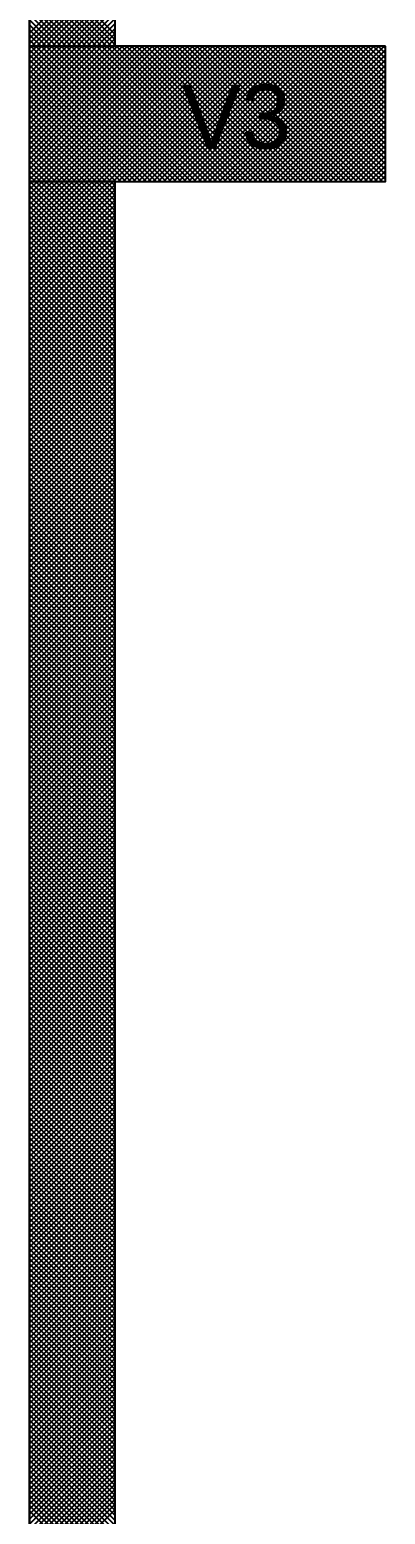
# Model space of a CAD drawing. Extents: x 0 to 119, y 0 to 84.
# Drawn here: x 12.681 to 13.681, y 62.998 to 67.166 of the extents above; entities that cross this region are included whole.
import ezdxf

# ---------------------------------------------------------------- set-up
doc = ezdxf.new("R2010")
doc.units = 0
doc.header["$MEASUREMENT"] = 0
for name, color, linetype in [('29', 9, 'CONTINUOUS'), ('3', 7, 'CONTINUOUS'), ('32', 250, 'CONTINUOUS'), ('6', 178, 'CONTINUOUS')]:
    doc.layers.add(name, color=color, linetype=linetype)
doc.styles.add('TQS_ARIAL', font='arial.ttf')

msp = doc.modelspace()

# ---------------------------------------------------------------- linework, layer by layer
at = {"layer": '29', "color": 9, "linetype": 'Continuous'}
for p, q in [((12.6805, 67.156007), (12.9205, 67.396007)), ((12.6805, 67.392272), (12.9205, 67.152272)), ((12.6805, 67.141864), (12.9205, 67.381864)), ((12.6805, 67.37813), (12.9205, 67.13813)), ((12.6805, 67.127722), (12.9205, 67.367722)), ((12.6805, 67.363988), (12.9205, 67.123988)), ((12.6805, 67.349845), (12.910447, 67.119899)), ((12.6805, 67.335703), (12.896305, 67.119899)), ((12.6805, 67.321561), (12.882162, 67.119899)), ((12.686819, 67.119899), (12.9205, 67.35358)), ((12.700961, 67.119899), (12.9205, 67.339438)), ((12.715103, 67.119899), (12.9205, 67.325296)), ((12.6805, 67.307419), (12.86802, 67.119899)), ((12.6805, 67.293277), (12.853878, 67.119899)), ((12.6805, 67.279135), (12.839736, 67.119899)), ((12.729245, 67.119899), (12.9205, 67.311154)), ((12.743387, 67.119899), (12.9205, 67.297012)), ((12.757529, 67.119899), (12.9205, 67.282869)), ((12.6805, 67.264993), (12.825594, 67.119899)), ((12.6805, 67.25085), (12.811452, 67.119899)), ((12.6805, 67.236708), (12.79731, 67.119899)), ((12.771672, 67.119899), (12.9205, 67.268727)), ((12.785814, 67.119899), (12.9205, 67.254585)), ((12.799956, 67.119899), (12.9205, 67.240443)), ((12.6805, 67.222566), (12.783168, 67.119899)), ((12.6805, 67.208424), (12.769025, 67.119899)), ((12.6805, 67.194282), (12.754883, 67.119899)), ((12.814098, 67.119899), (12.9205, 67.226301)), ((12.82824, 67.119899), (12.9205, 67.212159)), ((12.842382, 67.119899), (12.9205, 67.198017)), ((12.6805, 67.18014), (12.740741, 67.119899)), ((12.6805, 67.165998), (12.726599, 67.119899)), ((12.6805, 67.151855), (12.712457, 67.119899)), ((12.856524, 67.119899), (12.9205, 67.183875)), ((12.870667, 67.119899), (12.9205, 67.169732)), ((12.884809, 67.119899), (12.9205, 67.15559)), ((12.6805, 67.137713), (12.698315, 67.119899)), ((12.6805, 67.123571), (12.684173, 67.119899)), ((12.6805, 66.745885), (13.054514, 67.119899)), ((12.6805, 66.760027), (13.040372, 67.119899)), ((12.6805, 66.774169), (13.02623, 67.119899)), ((12.6805, 66.788311), (13.012088, 67.119899)), ((12.6805, 66.802453), (12.997946, 67.119899)), ((12.6805, 66.816595), (12.983804, 67.119899)), ((12.6805, 66.830737), (12.969661, 67.119899)), ((12.6805, 66.84488), (12.955519, 67.119899)), ((12.6805, 66.859022), (12.941377, 67.119899)), ((12.6805, 66.873164), (12.927235, 67.119899)), ((12.6805, 66.887306), (12.913093, 67.119899)), ((12.6805, 66.901448), (12.898951, 67.119899)), ((12.6805, 66.91559), (12.884809, 67.119899)), ((12.6805, 66.929732), (12.870667, 67.119899)), ((12.6805, 66.943875), (12.856524, 67.119899)), ((12.6805, 66.958017), (12.842382, 67.119899)), ((12.6805, 66.972159), (12.82824, 67.119899)), ((12.6805, 66.986301), (12.814098, 67.119899)), ((12.6805, 67.000443), (12.799956, 67.119899)), ((12.6805, 67.014585), (12.785814, 67.119899)), ((12.6805, 67.028727), (12.771672, 67.119899)), ((12.6805, 67.042869), (12.757529, 67.119899)), ((12.6805, 67.057012), (12.743387, 67.119899)), ((12.6805, 67.071154), (12.729245, 67.119899)), ((12.6805, 67.085296), (12.715103, 67.119899)), ((12.6805, 67.099438), (12.700961, 67.119899)), ((12.6805, 67.11358), (12.686819, 67.119899)), ((12.6805, 67.109429), (13.05003, 66.739899)), ((12.684173, 67.119899), (13.064173, 66.739899)), ((12.688656, 66.739899), (13.068656, 67.119899)), ((12.698315, 67.119899), (13.078315, 66.739899)), ((12.702799, 66.739899), (13.082799, 67.119899)), ((12.712457, 67.119899), (13.092457, 66.739899)), ((12.716941, 66.739899), (13.096941, 67.119899)), ((12.726599, 67.119899), (13.106599, 66.739899)), ((12.731083, 66.739899), (13.111083, 67.119899)), ((12.740741, 67.119899), (13.120741, 66.739899)), ((12.745225, 66.739899), (13.125225, 67.119899)), ((12.754883, 67.119899), (13.134883, 66.739899)), ((12.759367, 66.739899), (13.139367, 67.119899)), ((12.769025, 67.119899), (13.149025, 66.739899)), ((12.773509, 66.739899), (13.153509, 67.119899)), ((12.783168, 67.119899), (13.163168, 66.739899)), ((12.787651, 66.739899), (13.167651, 67.119899)), ((12.79731, 67.119899), (13.17731, 66.739899)), ((12.801793, 66.739899), (13.181793, 67.119899)), ((12.811452, 67.119899), (13.191452, 66.739899)), ((12.815936, 66.739899), (13.195936, 67.119899)), ((12.825594, 67.119899), (13.205594, 66.739899)), ((12.830078, 66.739899), (13.210078, 67.119899)), ((12.839736, 67.119899), (13.219736, 66.739899)), ((12.84422, 66.739899), (13.22422, 67.119899)), ((12.853878, 67.119899), (13.233878, 66.739899)), ((12.858362, 66.739899), (13.238362, 67.119899)), ((12.86802, 67.119899), (13.24802, 66.739899)), ((12.872504, 66.739899), (13.252504, 67.119899)), ((12.882162, 67.119899), (13.262162, 66.739899)), ((12.886646, 66.739899), (13.266646, 67.119899)), ((12.896305, 67.119899), (13.276305, 66.739899)), ((12.898951, 67.119899), (12.9205, 67.141448)), ((12.900788, 66.739899), (13.280788, 67.119899)), ((12.910447, 67.119899), (13.290447, 66.739899)), ((12.913093, 67.119899), (12.9205, 67.127306)), ((12.914931, 66.739899), (13.294931, 67.119899)), ((12.924589, 67.119899), (13.304589, 66.739899)), ((12.929073, 66.739899), (13.309073, 67.119899)), ((12.938731, 67.119899), (13.318731, 66.739899)), ((12.943215, 66.739899), (13.323215, 67.119899)), ((12.952873, 67.119899), (13.332873, 66.739899)), ((12.957357, 66.739899), (13.337357, 67.119899)), ((12.967015, 67.119899), (13.347015, 66.739899)), ((12.971499, 66.739899), (13.351499, 67.119899)), ((12.981157, 67.119899), (13.361157, 66.739899)), ((12.985641, 66.739899), (13.365641, 67.119899)), ((12.9953, 67.119899), (13.3753, 66.739899)), ((12.999783, 66.739899), (13.379783, 67.119899)), ((13.009442, 67.119899), (13.389442, 66.739899)), ((13.013926, 66.739899), (13.393926, 67.119899)), ((13.023584, 67.119899), (13.403584, 66.739899)), ((13.028068, 66.739899), (13.408068, 67.119899)), ((13.037726, 67.119899), (13.417726, 66.739899)), ((13.04221, 66.739899), (13.42221, 67.119899)), ((13.051868, 67.119899), (13.431868, 66.739899)), ((13.056352, 66.739899), (13.436352, 67.119899)), ((13.06601, 67.119899), (13.44601, 66.739899)), ((13.070494, 66.739899), (13.450494, 67.119899)), ((13.080152, 67.119899), (13.460152, 66.739899)), ((13.084636, 66.739899), (13.464636, 67.119899)), ((13.094294, 67.119899), (13.474294, 66.739899)), ((13.098778, 66.739899), (13.478778, 67.119899)), ((13.108437, 67.119899), (13.488437, 66.739899)), ((13.11292, 66.739899), (13.49292, 67.119899)), ((13.122579, 67.119899), (13.502579, 66.739899)), ((13.127063, 66.739899), (13.507063, 67.119899)), ((13.136721, 67.119899), (13.516721, 66.739899)), ((13.141205, 66.739899), (13.521205, 67.119899)), ((13.150863, 67.119899), (13.530863, 66.739899)), ((13.155347, 66.739899), (13.535347, 67.119899)), ((13.165005, 67.119899), (13.545005, 66.739899)), ((13.169489, 66.739899), (13.549489, 67.119899)), ((13.179147, 67.119899), (13.559147, 66.739899)), ((13.183631, 66.739899), (13.563631, 67.119899)), ((13.193289, 67.119899), (13.573289, 66.739899)), ((13.197773, 66.739899), (13.577773, 67.119899)), ((13.207432, 67.119899), (13.587432, 66.739899)), ((13.211915, 66.739899), (13.591915, 67.119899)), ((13.221574, 67.119899), (13.601574, 66.739899)), ((13.226058, 66.739899), (13.606058, 67.119899)), ((13.235716, 67.119899), (13.615716, 66.739899)), ((13.2402, 66.739899), (13.6202, 67.119899)), ((13.249858, 67.119899), (13.629858, 66.739899)), ((13.254342, 66.739899), (13.634342, 67.119899)), ((13.264, 67.119899), (13.644, 66.739899)), ((13.268484, 66.739899), (13.648484, 67.119899)), ((13.278142, 67.119899), (13.658142, 66.739899)), ((13.282626, 66.739899), (13.662626, 67.119899)), ((13.292284, 67.119899), (13.672284, 66.739899)), ((13.296768, 66.739899), (13.676768, 67.119899)), ((13.306427, 67.119899), (13.6805, 66.745825)), ((13.31091, 66.739899), (13.6805, 67.109489)), ((13.320569, 67.119899), (13.6805, 66.759967)), ((13.334711, 67.119899), (13.6805, 66.774109)), ((13.348853, 67.119899), (13.6805, 66.788252)), ((13.362995, 67.119899), (13.6805, 66.802394)), ((13.377137, 67.119899), (13.6805, 66.816536)), ((13.391279, 67.119899), (13.6805, 66.830678)), ((13.405421, 67.119899), (13.6805, 66.84482)), ((13.419564, 67.119899), (13.6805, 66.858962)), ((13.433706, 67.119899), (13.6805, 66.873104)), ((13.447848, 67.119899), (13.6805, 66.887247)), ((13.46199, 67.119899), (13.6805, 66.901389)), ((13.476132, 67.119899), (13.6805, 66.915531)), ((13.490274, 67.119899), (13.6805, 66.929673)), ((13.504416, 67.119899), (13.6805, 66.943815)), ((13.518559, 67.119899), (13.6805, 66.957957)), ((13.532701, 67.119899), (13.6805, 66.972099)), ((13.546843, 67.119899), (13.6805, 66.986241)), ((13.560985, 67.119899), (13.6805, 67.000384)), ((13.575127, 67.119899), (13.6805, 67.014526)), ((13.589269, 67.119899), (13.6805, 67.028668)), ((13.603411, 67.119899), (13.6805, 67.04281)), ((13.617554, 67.119899), (13.6805, 67.056952)), ((13.631696, 67.119899), (13.6805, 67.071094)), ((13.645838, 67.119899), (13.6805, 67.085236)), ((13.65998, 67.119899), (13.6805, 67.099379)), ((13.674122, 67.119899), (13.6805, 67.113521)), ((12.6805, 67.095287), (13.035888, 66.739899)), ((12.6805, 67.081145), (13.021746, 66.739899)), ((12.6805, 67.067003), (13.007604, 66.739899)), ((13.325053, 66.739899), (13.6805, 67.095346)), ((13.339195, 66.739899), (13.6805, 67.081204)), ((13.353337, 66.739899), (13.6805, 67.067062)), ((12.6805, 67.052861), (12.993462, 66.739899)), ((12.6805, 67.038718), (12.97932, 66.739899)), ((13.367479, 66.739899), (13.6805, 67.05292)), ((13.381621, 66.739899), (13.6805, 67.038778)), ((13.395763, 66.739899), (13.6805, 67.024636)), ((12.6805, 67.024576), (12.965178, 66.739899)), ((12.6805, 67.010434), (12.951035, 66.739899)), ((12.6805, 66.996292), (12.936893, 66.739899)), ((13.409905, 66.739899), (13.6805, 67.010494)), ((13.424047, 66.739899), (13.6805, 66.996351)), ((12.6805, 66.98215), (12.922751, 66.739899)), ((12.6805, 66.968008), (12.908609, 66.739899)), ((12.6805, 66.953866), (12.894467, 66.739899)), ((13.43819, 66.739899), (13.6805, 66.982209)), ((13.452332, 66.739899), (13.6805, 66.968067)), ((13.466474, 66.739899), (13.6805, 66.953925)), ((12.6805, 66.939723), (12.880325, 66.739899)), ((12.6805, 66.925581), (12.866183, 66.739899)), ((12.6805, 66.911439), (12.852041, 66.739899)), ((13.480616, 66.739899), (13.6805, 66.939783)), ((13.494758, 66.739899), (13.6805, 66.925641)), ((13.5089, 66.739899), (13.6805, 66.911499)), ((12.6805, 66.897297), (12.837898, 66.739899)), ((12.6805, 66.883155), (12.823756, 66.739899)), ((12.6805, 66.869013), (12.809614, 66.739899)), ((13.523042, 66.739899), (13.6805, 66.897356)), ((13.537185, 66.739899), (13.6805, 66.883214)), ((13.551327, 66.739899), (13.6805, 66.869072)), ((12.6805, 66.854871), (12.795472, 66.739899)), ((12.6805, 66.840728), (12.78133, 66.739899)), ((12.6805, 66.826586), (12.767188, 66.739899)), ((13.565469, 66.739899), (13.6805, 66.85493)), ((13.579611, 66.739899), (13.6805, 66.840788)), ((13.593753, 66.739899), (13.6805, 66.826646)), ((12.6805, 66.812444), (12.753046, 66.739899)), ((12.6805, 66.798302), (12.738903, 66.739899)), ((12.6805, 66.78416), (12.724761, 66.739899)), ((13.607895, 66.739899), (13.6805, 66.812504)), ((13.622037, 66.739899), (13.6805, 66.798362)), ((13.636179, 66.739899), (13.6805, 66.784219)), ((12.6805, 66.770018), (12.710619, 66.739899)), ((12.6805, 66.755876), (12.696477, 66.739899)), ((12.6805, 66.741734), (12.682335, 66.739899)), ((12.6805, 66.505468), (12.914931, 66.739899)), ((12.6805, 66.51961), (12.900788, 66.739899)), ((12.6805, 66.533753), (12.886646, 66.739899)), ((12.6805, 66.547895), (12.872504, 66.739899)), ((12.6805, 66.562037), (12.858362, 66.739899)), ((12.6805, 66.576179), (12.84422, 66.739899)), ((12.6805, 66.590321), (12.830078, 66.739899)), ((12.6805, 66.604463), (12.815936, 66.739899)), ((12.6805, 66.618605), (12.801793, 66.739899)), ((12.6805, 66.632748), (12.787651, 66.739899)), ((12.6805, 66.64689), (12.773509, 66.739899)), ((12.6805, 66.661032), (12.759367, 66.739899)), ((12.6805, 66.675174), (12.745225, 66.739899)), ((12.6805, 66.689316), (12.731083, 66.739899)), ((12.6805, 66.703458), (12.716941, 66.739899)), ((12.6805, 66.7176), (12.702799, 66.739899)), ((12.6805, 66.731742), (12.688656, 66.739899)), ((12.682335, 66.739899), (12.9205, 66.501734)), ((12.696477, 66.739899), (12.9205, 66.515876)), ((12.710619, 66.739899), (12.9205, 66.530018)), ((12.724761, 66.739899), (12.9205, 66.54416)), ((12.738903, 66.739899), (12.9205, 66.558302)), ((12.753046, 66.739899), (12.9205, 66.572444)), ((12.767188, 66.739899), (12.9205, 66.586586)), ((12.78133, 66.739899), (12.9205, 66.600728)), ((12.795472, 66.739899), (12.9205, 66.614871)), ((12.809614, 66.739899), (12.9205, 66.629013)), ((12.823756, 66.739899), (12.9205, 66.643155)), ((12.837898, 66.739899), (12.9205, 66.657297)), ((12.852041, 66.739899), (12.9205, 66.671439)), ((12.866183, 66.739899), (12.9205, 66.685581)), ((12.880325, 66.739899), (12.9205, 66.699723)), ((12.894467, 66.739899), (12.9205, 66.713866)), ((12.908609, 66.739899), (12.9205, 66.728008)), ((13.650322, 66.739899), (13.6805, 66.770077)), ((13.664464, 66.739899), (13.6805, 66.755935)), ((13.678606, 66.739899), (13.6805, 66.741793)), ((12.6805, 66.491326), (12.9205, 66.731326)), ((12.6805, 66.727591), (12.9205, 66.487591)), ((12.6805, 66.477184), (12.9205, 66.717184)), ((12.6805, 66.713449), (12.9205, 66.473449)), ((12.6805, 66.463042), (12.9205, 66.703042)), ((12.6805, 66.699307), (12.9205, 66.459307)), ((12.6805, 66.4489), (12.9205, 66.6889)), ((12.6805, 66.685165), (12.9205, 66.445165)), ((12.6805, 66.434758), (12.9205, 66.674758)), ((12.6805, 66.671023), (12.9205, 66.431023)), ((12.6805, 66.420615), (12.9205, 66.660615)), ((12.6805, 66.656881), (12.9205, 66.416881)), ((12.6805, 66.406473), (12.9205, 66.646473)), ((12.6805, 66.642739), (12.9205, 66.402739)), ((12.6805, 66.392331), (12.9205, 66.632331)), ((12.6805, 66.628596), (12.9205, 66.388596)), ((12.6805, 66.378189), (12.9205, 66.618189)), ((12.6805, 66.614454), (12.9205, 66.374454)), ((12.6805, 66.364047), (12.9205, 66.604047)), ((12.6805, 66.600312), (12.9205, 66.360312)), ((12.6805, 66.349905), (12.9205, 66.589905)), ((12.6805, 66.58617), (12.9205, 66.34617)), ((12.6805, 66.335763), (12.9205, 66.575763)), ((12.6805, 66.572028), (12.9205, 66.332028)), ((12.6805, 66.321621), (12.9205, 66.561621)), ((12.6805, 66.557886), (12.9205, 66.317886)), ((12.6805, 66.307478), (12.9205, 66.547478)), ((12.6805, 66.543744), (12.9205, 66.303744)), ((12.6805, 66.293336), (12.9205, 66.533336)), ((12.6805, 66.529602), (12.9205, 66.289602)), ((12.6805, 66.279194), (12.9205, 66.519194)), ((12.6805, 66.515459), (12.9205, 66.275459)), ((12.6805, 66.265052), (12.9205, 66.505052)), ((12.6805, 66.501317), (12.9205, 66.261317)), ((12.6805, 66.25091), (12.9205, 66.49091)), ((12.6805, 66.487175), (12.9205, 66.247175)), ((12.6805, 66.236768), (12.9205, 66.476768)), ((12.6805, 66.473033), (12.9205, 66.233033)), ((12.6805, 66.222626), (12.9205, 66.462626)), ((12.6805, 66.458891), (12.9205, 66.218891)), ((12.6805, 66.208483), (12.9205, 66.448483)), ((12.6805, 66.444749), (12.9205, 66.204749)), ((12.6805, 66.194341), (12.9205, 66.434341)), ((12.6805, 66.430607), (12.9205, 66.190607)), ((12.6805, 66.180199), (12.9205, 66.420199)), ((12.6805, 66.416464), (12.9205, 66.176464)), ((12.6805, 66.166057), (12.9205, 66.406057)), ((12.6805, 66.402322), (12.9205, 66.162322)), ((12.6805, 66.151915), (12.9205, 66.391915)), ((12.6805, 66.38818), (12.9205, 66.14818)), ((12.6805, 66.137773), (12.9205, 66.377773)), ((12.6805, 66.374038), (12.9205, 66.134038)), ((12.6805, 66.123631), (12.9205, 66.363631)), ((12.6805, 66.359896), (12.9205, 66.119896)), ((12.6805, 66.109489), (12.9205, 66.349489)), ((12.6805, 66.345754), (12.9205, 66.105754)), ((12.6805, 66.095346), (12.9205, 66.335346)), ((12.6805, 66.331612), (12.9205, 66.091612)), ((12.6805, 66.081204), (12.9205, 66.321204)), ((12.6805, 66.317469), (12.9205, 66.077469)), ((12.6805, 66.067062), (12.9205, 66.307062)), ((12.6805, 66.303327), (12.9205, 66.063327)), ((12.6805, 66.05292), (12.9205, 66.29292)), ((12.6805, 66.289185), (12.9205, 66.049185)), ((12.6805, 66.038778), (12.9205, 66.278778)), ((12.6805, 66.275043), (12.9205, 66.035043)), ((12.6805, 66.024636), (12.9205, 66.264636)), ((12.6805, 66.260901), (12.9205, 66.020901)), ((12.6805, 66.010494), (12.9205, 66.250494)), ((12.6805, 66.246759), (12.9205, 66.006759)), ((12.6805, 65.996351), (12.9205, 66.236351)), ((12.6805, 66.232617), (12.9205, 65.992617)), ((12.6805, 65.982209), (12.9205, 66.222209)), ((12.6805, 66.218475), (12.9205, 65.978475)), ((12.6805, 65.968067), (12.9205, 66.208067)), ((12.6805, 66.204332), (12.9205, 65.964332)), ((12.6805, 65.953925), (12.9205, 66.193925)), ((12.6805, 66.19019), (12.9205, 65.95019)), ((12.6805, 65.939783), (12.9205, 66.179783)), ((12.6805, 66.176048), (12.9205, 65.936048)), ((12.6805, 65.925641), (12.9205, 66.165641)), ((12.6805, 66.161906), (12.9205, 65.921906)), ((12.6805, 65.911499), (12.9205, 66.151499)), ((12.6805, 66.147764), (12.9205, 65.907764)), ((12.6805, 65.897356), (12.9205, 66.137356)), ((12.6805, 66.133622), (12.9205, 65.893622)), ((12.6805, 65.883214), (12.9205, 66.123214)), ((12.6805, 66.11948), (12.9205, 65.87948)), ((12.6805, 65.869072), (12.9205, 66.109072)), ((12.6805, 66.105337), (12.9205, 65.865337)), ((12.6805, 65.85493), (12.9205, 66.09493)), ((12.6805, 66.091195), (12.9205, 65.851195)), ((12.6805, 65.840788), (12.9205, 66.080788)), ((12.6805, 66.077053), (12.9205, 65.837053)), ((12.6805, 65.826646), (12.9205, 66.066646)), ((12.6805, 66.062911), (12.9205, 65.822911)), ((12.6805, 65.812504), (12.9205, 66.052504)), ((12.6805, 66.048769), (12.9205, 65.808769)), ((12.6805, 65.798362), (12.9205, 66.038362)), ((12.6805, 66.034627), (12.9205, 65.794627)), ((12.6805, 65.784219), (12.9205, 66.024219)), ((12.6805, 66.020485), (12.9205, 65.780485)), ((12.6805, 65.770077), (12.9205, 66.010077)), ((12.6805, 66.006342), (12.9205, 65.766342)), ((12.6805, 65.755935), (12.9205, 65.995935)), ((12.6805, 65.9922), (12.9205, 65.7522)), ((12.6805, 65.741793), (12.9205, 65.981793)), ((12.6805, 65.978058), (12.9205, 65.738058)), ((12.6805, 65.727651), (12.9205, 65.967651)), ((12.6805, 65.963916), (12.9205, 65.723916)), ((12.6805, 65.713509), (12.9205, 65.953509)), ((12.6805, 65.949774), (12.9205, 65.709774)), ((12.6805, 65.699367), (12.9205, 65.939367)), ((12.6805, 65.935632), (12.9205, 65.695632)), ((12.6805, 65.685224), (12.9205, 65.925224)), ((12.6805, 65.92149), (12.9205, 65.68149)), ((12.6805, 65.671082), (12.9205, 65.911082)), ((12.6805, 65.907348), (12.9205, 65.667348)), ((12.6805, 65.65694), (12.9205, 65.89694)), ((12.6805, 65.893205), (12.9205, 65.653205)), ((12.6805, 65.642798), (12.9205, 65.882798)), ((12.6805, 65.879063), (12.9205, 65.639063)), ((12.6805, 65.628656), (12.9205, 65.868656)), ((12.6805, 65.864921), (12.9205, 65.624921)), ((12.6805, 65.614514), (12.9205, 65.854514)), ((12.6805, 65.850779), (12.9205, 65.610779)), ((12.6805, 65.600372), (12.9205, 65.840372)), ((12.6805, 65.836637), (12.9205, 65.596637)), ((12.6805, 65.586229), (12.9205, 65.826229)), ((12.6805, 65.822495), (12.9205, 65.582495)), ((12.6805, 65.572087), (12.9205, 65.812087)), ((12.6805, 65.808353), (12.9205, 65.568353)), ((12.6805, 65.557945), (12.9205, 65.797945)), ((12.6805, 65.79421), (12.9205, 65.55421)), ((12.6805, 65.543803), (12.9205, 65.783803)), ((12.6805, 65.780068), (12.9205, 65.540068)), ((12.6805, 65.529661), (12.9205, 65.769661)), ((12.6805, 65.765926), (12.9205, 65.525926)), ((12.6805, 65.515519), (12.9205, 65.755519)), ((12.6805, 65.751784), (12.9205, 65.511784)), ((12.6805, 65.501377), (12.9205, 65.741377)), ((12.6805, 65.737642), (12.9205, 65.497642)), ((12.6805, 65.487235), (12.9205, 65.727235)), ((12.6805, 65.7235), (12.9205, 65.4835)), ((12.6805, 65.473092), (12.9205, 65.713092)), ((12.6805, 65.709358), (12.9205, 65.469358)), ((12.6805, 65.45895), (12.9205, 65.69895)), ((12.6805, 65.695216), (12.9205, 65.455216)), ((12.6805, 65.444808), (12.9205, 65.684808)), ((12.6805, 65.681073), (12.9205, 65.441073)), ((12.6805, 65.430666), (12.9205, 65.670666)), ((12.6805, 65.666931), (12.9205, 65.426931)), ((12.6805, 65.416524), (12.9205, 65.656524)), ((12.6805, 65.652789), (12.9205, 65.412789)), ((12.6805, 65.402382), (12.9205, 65.642382)), ((12.6805, 65.638647), (12.9205, 65.398647)), ((12.6805, 65.38824), (12.9205, 65.62824)), ((12.6805, 65.624505), (12.9205, 65.384505)), ((12.6805, 65.374097), (12.9205, 65.614097)), ((12.6805, 65.610363), (12.9205, 65.370363)), ((12.6805, 65.359955), (12.9205, 65.599955)), ((12.6805, 65.596221), (12.9205, 65.356221)), ((12.6805, 65.345813), (12.9205, 65.585813)), ((12.6805, 65.582078), (12.9205, 65.342078)), ((12.6805, 65.331671), (12.9205, 65.571671)), ((12.6805, 65.567936), (12.9205, 65.327936)), ((12.6805, 65.317529), (12.9205, 65.557529)), ((12.6805, 65.553794), (12.9205, 65.313794)), ((12.6805, 65.303387), (12.9205, 65.543387)), ((12.6805, 65.539652), (12.9205, 65.299652)), ((12.6805, 65.289245), (12.9205, 65.529245)), ((12.6805, 65.52551), (12.9205, 65.28551)), ((12.6805, 65.275103), (12.9205, 65.515103)), ((12.6805, 65.511368), (12.9205, 65.271368)), ((12.6805, 65.26096), (12.9205, 65.50096)), ((12.6805, 65.497226), (12.9205, 65.257226)), ((12.6805, 65.246818), (12.9205, 65.486818)), ((12.6805, 65.483083), (12.9205, 65.243083)), ((12.6805, 65.232676), (12.9205, 65.472676)), ((12.6805, 65.468941), (12.9205, 65.228941)), ((12.6805, 65.218534), (12.9205, 65.458534)), ((12.6805, 65.454799), (12.9205, 65.214799)), ((12.6805, 65.204392), (12.9205, 65.444392)), ((12.6805, 65.440657), (12.9205, 65.200657)), ((12.6805, 65.19025), (12.9205, 65.43025)), ((12.6805, 65.426515), (12.9205, 65.186515)), ((12.6805, 65.176108), (12.9205, 65.416108)), ((12.6805, 65.412373), (12.9205, 65.172373)), ((12.6805, 65.161965), (12.9205, 65.401965)), ((12.6805, 65.398231), (12.9205, 65.158231)), ((12.6805, 65.147823), (12.9205, 65.387823)), ((12.6805, 65.384089), (12.9205, 65.144089)), ((12.6805, 65.133681), (12.9205, 65.373681)), ((12.6805, 65.369946), (12.9205, 65.129946)), ((12.6805, 65.119539), (12.9205, 65.359539)), ((12.6805, 65.355804), (12.9205, 65.115804)), ((12.6805, 65.105397), (12.9205, 65.345397)), ((12.6805, 65.341662), (12.9205, 65.101662)), ((12.6805, 65.091255), (12.9205, 65.331255)), ((12.6805, 65.32752), (12.9205, 65.08752)), ((12.6805, 65.077113), (12.9205, 65.317113)), ((12.6805, 65.313378), (12.9205, 65.073378)), ((12.6805, 65.06297), (12.9205, 65.30297)), ((12.6805, 65.299236), (12.9205, 65.059236)), ((12.6805, 65.048828), (12.9205, 65.288828)), ((12.6805, 65.285094), (12.9205, 65.045094)), ((12.6805, 65.034686), (12.9205, 65.274686)), ((12.6805, 65.270951), (12.9205, 65.030951)), ((12.6805, 65.020544), (12.9205, 65.260544)), ((12.6805, 65.256809), (12.9205, 65.016809)), ((12.6805, 65.006402), (12.9205, 65.246402)), ((12.6805, 65.242667), (12.9205, 65.002667)), ((12.6805, 64.99226), (12.9205, 65.23226)), ((12.6805, 65.228525), (12.9205, 64.988525)), ((12.6805, 64.978118), (12.9205, 65.218118)), ((12.6805, 65.214383), (12.9205, 64.974383)), ((12.6805, 64.963976), (12.9205, 65.203976)), ((12.6805, 65.200241), (12.9205, 64.960241)), ((12.6805, 64.949833), (12.9205, 65.189833)), ((12.6805, 65.186099), (12.9205, 64.946099)), ((12.6805, 64.935691), (12.9205, 65.175691)), ((12.6805, 65.171956), (12.9205, 64.931956)), ((12.6805, 64.921549), (12.9205, 65.161549)), ((12.6805, 65.157814), (12.9205, 64.917814)), ((12.6805, 64.907407), (12.9205, 65.147407)), ((12.6805, 65.143672), (12.9205, 64.903672)), ((12.6805, 64.893265), (12.9205, 65.133265)), ((12.6805, 65.12953), (12.9205, 64.88953)), ((12.6805, 64.879123), (12.9205, 65.119123)), ((12.6805, 65.115388), (12.9205, 64.875388)), ((12.6805, 64.864981), (12.9205, 65.104981)), ((12.6805, 65.101246), (12.9205, 64.861246)), ((12.6805, 64.850838), (12.9205, 65.090838)), ((12.6805, 65.087104), (12.9205, 64.847104)), ((12.6805, 64.836696), (12.9205, 65.076696)), ((12.6805, 65.072962), (12.9205, 64.832962)), ((12.6805, 64.822554), (12.9205, 65.062554)), ((12.6805, 65.058819), (12.9205, 64.818819)), ((12.6805, 64.808412), (12.9205, 65.048412)), ((12.6805, 65.044677), (12.9205, 64.804677)), ((12.6805, 64.79427), (12.9205, 65.03427)), ((12.6805, 65.030535), (12.9205, 64.790535)), ((12.6805, 64.780128), (12.9205, 65.020128)), ((12.6805, 65.016393), (12.9205, 64.776393)), ((12.6805, 64.765986), (12.9205, 65.005986)), ((12.6805, 65.002251), (12.9205, 64.762251)), ((12.6805, 64.751843), (12.9205, 64.991843)), ((12.6805, 64.988109), (12.9205, 64.748109)), ((12.6805, 64.737701), (12.9205, 64.977701)), ((12.6805, 64.973967), (12.9205, 64.733967)), ((12.6805, 64.723559), (12.9205, 64.963559)), ((12.6805, 64.959824), (12.9205, 64.719824)), ((12.6805, 64.709417), (12.9205, 64.949417)), ((12.6805, 64.945682), (12.9205, 64.705682)), ((12.6805, 64.695275), (12.9205, 64.935275)), ((12.6805, 64.93154), (12.9205, 64.69154)), ((12.6805, 64.681133), (12.9205, 64.921133)), ((12.6805, 64.917398), (12.9205, 64.677398)), ((12.6805, 64.666991), (12.9205, 64.906991)), ((12.6805, 64.903256), (12.9205, 64.663256)), ((12.6805, 64.652849), (12.9205, 64.892849)), ((12.6805, 64.889114), (12.9205, 64.649114)), ((12.6805, 64.638706), (12.9205, 64.878706)), ((12.6805, 64.874972), (12.9205, 64.634972)), ((12.6805, 64.624564), (12.9205, 64.864564)), ((12.6805, 64.86083), (12.9205, 64.62083)), ((12.6805, 64.610422), (12.9205, 64.850422)), ((12.6805, 64.846687), (12.9205, 64.606687)), ((12.6805, 64.59628), (12.9205, 64.83628)), ((12.6805, 64.832545), (12.9205, 64.592545)), ((12.6805, 64.582138), (12.9205, 64.822138)), ((12.6805, 64.818403), (12.9205, 64.578403)), ((12.6805, 64.567996), (12.9205, 64.807996)), ((12.6805, 64.804261), (12.9205, 64.564261)), ((12.6805, 64.553854), (12.9205, 64.793854)), ((12.6805, 64.790119), (12.9205, 64.550119)), ((12.6805, 64.539711), (12.9205, 64.779711)), ((12.6805, 64.775977), (12.9205, 64.535977)), ((12.6805, 64.525569), (12.9205, 64.765569)), ((12.6805, 64.761835), (12.9205, 64.521835)), ((12.6805, 64.511427), (12.9205, 64.751427)), ((12.6805, 64.747692), (12.9205, 64.507692)), ((12.6805, 64.497285), (12.9205, 64.737285)), ((12.6805, 64.73355), (12.9205, 64.49355)), ((12.6805, 64.483143), (12.9205, 64.723143)), ((12.6805, 64.719408), (12.9205, 64.479408)), ((12.6805, 64.469001), (12.9205, 64.709001)), ((12.6805, 64.705266), (12.9205, 64.465266)), ((12.6805, 64.454859), (12.9205, 64.694859)), ((12.6805, 64.691124), (12.9205, 64.451124)), ((12.6805, 64.440717), (12.9205, 64.680717)), ((12.6805, 64.676982), (12.9205, 64.436982)), ((12.6805, 64.426574), (12.9205, 64.666574)), ((12.6805, 64.66284), (12.9205, 64.42284)), ((12.6805, 64.412432), (12.9205, 64.652432)), ((12.6805, 64.648697), (12.9205, 64.408697)), ((12.6805, 64.39829), (12.9205, 64.63829)), ((12.6805, 64.634555), (12.9205, 64.394555)), ((12.6805, 64.384148), (12.9205, 64.624148)), ((12.6805, 64.620413), (12.9205, 64.380413)), ((12.6805, 64.370006), (12.9205, 64.610006)), ((12.6805, 64.606271), (12.9205, 64.366271)), ((12.6805, 64.355864), (12.9205, 64.595864)), ((12.6805, 64.592129), (12.9205, 64.352129)), ((12.6805, 64.341722), (12.9205, 64.581722)), ((12.6805, 64.577987), (12.9205, 64.337987)), ((12.6805, 64.327579), (12.9205, 64.567579)), ((12.6805, 64.563845), (12.9205, 64.323845)), ((12.6805, 64.313437), (12.9205, 64.553437)), ((12.6805, 64.549703), (12.9205, 64.309703)), ((12.6805, 64.299295), (12.9205, 64.539295)), ((12.6805, 64.53556), (12.9205, 64.29556)), ((12.6805, 64.285153), (12.9205, 64.525153)), ((12.6805, 64.521418), (12.9205, 64.281418)), ((12.6805, 64.271011), (12.9205, 64.511011)), ((12.6805, 64.507276), (12.9205, 64.267276)), ((12.6805, 64.256869), (12.9205, 64.496869)), ((12.6805, 64.493134), (12.9205, 64.253134)), ((12.6805, 64.242727), (12.9205, 64.482727)), ((12.6805, 64.478992), (12.9205, 64.238992)), ((12.6805, 64.228584), (12.9205, 64.468584)), ((12.6805, 64.46485), (12.9205, 64.22485)), ((12.6805, 64.214442), (12.9205, 64.454442)), ((12.6805, 64.450708), (12.9205, 64.210708)), ((12.6805, 64.2003), (12.9205, 64.4403)), ((12.6805, 64.436565), (12.9205, 64.196565)), ((12.6805, 64.186158), (12.9205, 64.426158)), ((12.6805, 64.422423), (12.9205, 64.182423)), ((12.6805, 64.172016), (12.9205, 64.412016)), ((12.6805, 64.408281), (12.9205, 64.168281)), ((12.6805, 64.157874), (12.9205, 64.397874)), ((12.6805, 64.394139), (12.9205, 64.154139)), ((12.6805, 64.143732), (12.9205, 64.383732)), ((12.6805, 64.379997), (12.9205, 64.139997)), ((12.6805, 64.12959), (12.9205, 64.36959)), ((12.6805, 64.365855), (12.9205, 64.125855)), ((12.6805, 64.115447), (12.9205, 64.355447)), ((12.6805, 64.351713), (12.9205, 64.111713)), ((12.6805, 64.101305), (12.9205, 64.341305)), ((12.6805, 64.33757), (12.9205, 64.09757)), ((12.6805, 64.087163), (12.9205, 64.327163)), ((12.6805, 64.323428), (12.9205, 64.083428)), ((12.6805, 64.073021), (12.9205, 64.313021)), ((12.6805, 64.309286), (12.9205, 64.069286)), ((12.6805, 64.058879), (12.9205, 64.298879)), ((12.6805, 64.295144), (12.9205, 64.055144)), ((12.6805, 64.044737), (12.9205, 64.284737)), ((12.6805, 64.281002), (12.9205, 64.041002)), ((12.6805, 64.030595), (12.9205, 64.270595)), ((12.6805, 64.26686), (12.9205, 64.02686)), ((12.6805, 64.016452), (12.9205, 64.256452)), ((12.6805, 64.252718), (12.9205, 64.012718)), ((12.6805, 64.00231), (12.9205, 64.24231)), ((12.6805, 64.238576), (12.9205, 63.998576)), ((12.6805, 63.988168), (12.9205, 64.228168)), ((12.6805, 64.224433), (12.9205, 63.984433)), ((12.6805, 63.974026), (12.9205, 64.214026)), ((12.6805, 64.210291), (12.9205, 63.970291)), ((12.6805, 63.959884), (12.9205, 64.199884)), ((12.6805, 64.196149), (12.9205, 63.956149)), ((12.6805, 63.945742), (12.9205, 64.185742)), ((12.6805, 64.182007), (12.9205, 63.942007)), ((12.6805, 63.9316), (12.9205, 64.1716)), ((12.6805, 64.167865), (12.9205, 63.927865)), ((12.6805, 63.917457), (12.9205, 64.157457)), ((12.6805, 64.153723), (12.9205, 63.913723)), ((12.6805, 63.903315), (12.9205, 64.143315)), ((12.6805, 64.139581), (12.9205, 63.899581)), ((12.6805, 63.889173), (12.9205, 64.129173)), ((12.6805, 64.125438), (12.9205, 63.885438)), ((12.6805, 63.875031), (12.9205, 64.115031)), ((12.6805, 64.111296), (12.9205, 63.871296)), ((12.6805, 63.860889), (12.9205, 64.100889)), ((12.6805, 64.097154), (12.9205, 63.857154)), ((12.6805, 63.846747), (12.9205, 64.086747)), ((12.6805, 64.083012), (12.9205, 63.843012)), ((12.6805, 63.832605), (12.9205, 64.072605)), ((12.6805, 64.06887), (12.9205, 63.82887)), ((12.6805, 63.818463), (12.9205, 64.058463)), ((12.6805, 64.054728), (12.9205, 63.814728)), ((12.6805, 63.80432), (12.9205, 64.04432)), ((12.6805, 64.040586), (12.9205, 63.800586)), ((12.6805, 63.790178), (12.9205, 64.030178)), ((12.6805, 64.026444), (12.9205, 63.786444)), ((12.6805, 63.776036), (12.9205, 64.016036)), ((12.6805, 64.012301), (12.9205, 63.772301)), ((12.6805, 63.761894), (12.9205, 64.001894)), ((12.6805, 63.998159), (12.9205, 63.758159)), ((12.6805, 63.747752), (12.9205, 63.987752)), ((12.6805, 63.984017), (12.9205, 63.744017)), ((12.6805, 63.73361), (12.9205, 63.97361)), ((12.6805, 63.969875), (12.9205, 63.729875)), ((12.6805, 63.719468), (12.9205, 63.959468)), ((12.6805, 63.955733), (12.9205, 63.715733)), ((12.6805, 63.705325), (12.9205, 63.945325)), ((12.6805, 63.941591), (12.9205, 63.701591)), ((12.6805, 63.691183), (12.9205, 63.931183)), ((12.6805, 63.927449), (12.9205, 63.687449)), ((12.6805, 63.677041), (12.9205, 63.917041)), ((12.6805, 63.913306), (12.9205, 63.673306)), ((12.6805, 63.662899), (12.9205, 63.902899)), ((12.6805, 63.899164), (12.9205, 63.659164)), ((12.6805, 63.648757), (12.9205, 63.888757)), ((12.6805, 63.885022), (12.9205, 63.645022)), ((12.6805, 63.634615), (12.9205, 63.874615)), ((12.6805, 63.87088), (12.9205, 63.63088)), ((12.6805, 63.620473), (12.9205, 63.860473)), ((12.6805, 63.856738), (12.9205, 63.616738)), ((12.6805, 63.606331), (12.9205, 63.846331)), ((12.6805, 63.842596), (12.9205, 63.602596)), ((12.6805, 63.592188), (12.9205, 63.832188)), ((12.6805, 63.828454), (12.9205, 63.588454)), ((12.6805, 63.578046), (12.9205, 63.818046)), ((12.6805, 63.814311), (12.9205, 63.574311)), ((12.6805, 63.563904), (12.9205, 63.803904)), ((12.6805, 63.800169), (12.9205, 63.560169)), ((12.6805, 63.549762), (12.9205, 63.789762)), ((12.6805, 63.786027), (12.9205, 63.546027)), ((12.6805, 63.53562), (12.9205, 63.77562)), ((12.6805, 63.771885), (12.9205, 63.531885)), ((12.6805, 63.521478), (12.9205, 63.761478)), ((12.6805, 63.757743), (12.9205, 63.517743)), ((12.6805, 63.507336), (12.9205, 63.747336)), ((12.6805, 63.743601), (12.9205, 63.503601)), ((12.6805, 63.493193), (12.9205, 63.733193)), ((12.6805, 63.729459), (12.9205, 63.489459)), ((12.6805, 63.479051), (12.9205, 63.719051)), ((12.6805, 63.715317), (12.9205, 63.475317)), ((12.6805, 63.464909), (12.9205, 63.704909)), ((12.6805, 63.701174), (12.9205, 63.461174)), ((12.6805, 63.450767), (12.9205, 63.690767)), ((12.6805, 63.687032), (12.9205, 63.447032)), ((12.6805, 63.436625), (12.9205, 63.676625)), ((12.6805, 63.67289), (12.9205, 63.43289)), ((12.6805, 63.422483), (12.9205, 63.662483)), ((12.6805, 63.658748), (12.9205, 63.418748)), ((12.6805, 63.408341), (12.9205, 63.648341)), ((12.6805, 63.644606), (12.9205, 63.404606)), ((12.6805, 63.394198), (12.9205, 63.634198)), ((12.6805, 63.630464), (12.9205, 63.390464)), ((12.6805, 63.380056), (12.9205, 63.620056)), ((12.6805, 63.616322), (12.9205, 63.376322)), ((12.6805, 63.365914), (12.9205, 63.605914)), ((12.6805, 63.602179), (12.9205, 63.362179)), ((12.6805, 63.351772), (12.9205, 63.591772)), ((12.6805, 63.588037), (12.9205, 63.348037)), ((12.6805, 63.33763), (12.9205, 63.57763)), ((12.6805, 63.573895), (12.9205, 63.333895)), ((12.6805, 63.323488), (12.9205, 63.563488)), ((12.6805, 63.559753), (12.9205, 63.319753)), ((12.6805, 63.309346), (12.9205, 63.549346)), ((12.6805, 63.545611), (12.9205, 63.305611)), ((12.6805, 63.295204), (12.9205, 63.535204)), ((12.6805, 63.531469), (12.9205, 63.291469)), ((12.6805, 63.281061), (12.9205, 63.521061)), ((12.6805, 63.517327), (12.9205, 63.277327)), ((12.6805, 63.266919), (12.9205, 63.506919)), ((12.6805, 63.503184), (12.9205, 63.263184)), ((12.6805, 63.252777), (12.9205, 63.492777)), ((12.6805, 63.489042), (12.9205, 63.249042)), ((12.6805, 63.238635), (12.9205, 63.478635)), ((12.6805, 63.4749), (12.9205, 63.2349)), ((12.6805, 63.224493), (12.9205, 63.464493)), ((12.6805, 63.460758), (12.9205, 63.220758)), ((12.6805, 63.210351), (12.9205, 63.450351)), ((12.6805, 63.446616), (12.9205, 63.206616)), ((12.6805, 63.196209), (12.9205, 63.436209)), ((12.6805, 63.432474), (12.9205, 63.192474)), ((12.6805, 63.182066), (12.9205, 63.422066)), ((12.6805, 63.418332), (12.9205, 63.178332)), ((12.6805, 63.167924), (12.9205, 63.407924)), ((12.6805, 63.40419), (12.9205, 63.16419)), ((12.6805, 63.153782), (12.9205, 63.393782)), ((12.6805, 63.390047), (12.9205, 63.150047)), ((12.6805, 63.13964), (12.9205, 63.37964)), ((12.6805, 63.375905), (12.9205, 63.135905)), ((12.6805, 63.125498), (12.9205, 63.365498)), ((12.6805, 63.361763), (12.9205, 63.121763)), ((12.6805, 63.111356), (12.9205, 63.351356)), ((12.6805, 63.347621), (12.9205, 63.107621)), ((12.6805, 63.097214), (12.9205, 63.337214)), ((12.6805, 63.333479), (12.9205, 63.093479)), ((12.6805, 63.083071), (12.9205, 63.323071)), ((12.6805, 63.319337), (12.9205, 63.079337)), ((12.6805, 63.068929), (12.9205, 63.308929)), ((12.6805, 63.305195), (12.9205, 63.065195)), ((12.6805, 63.054787), (12.9205, 63.294787)), ((12.6805, 63.291052), (12.9205, 63.051052)), ((12.6805, 63.040645), (12.9205, 63.280645)), ((12.6805, 63.27691), (12.9205, 63.03691)), ((12.6805, 63.026503), (12.9205, 63.266503)), ((12.6805, 63.262768), (12.9205, 63.022768)), ((12.6805, 63.012361), (12.9205, 63.252361)), ((12.6805, 63.248626), (12.9205, 63.008626)), ((12.6805, 62.998219), (12.9205, 63.238219)), ((12.6805, 63.234484), (12.9205, 62.994484)), ((12.6805, 62.984077), (12.9205, 63.224077)), ((12.6805, 63.220342), (12.9205, 62.980342)), ((12.6805, 62.969934), (12.9205, 63.209934)), ((12.6805, 63.2062), (12.9205, 62.9662)), ((12.6805, 62.955792), (12.9205, 63.195792)), ((12.6805, 63.192058), (12.9205, 62.952058)), ((12.6805, 62.94165), (12.9205, 63.18165)), ((12.6805, 63.177915), (12.9205, 62.937915)), ((12.6805, 62.927508), (12.9205, 63.167508)), ((12.6805, 63.163773), (12.9205, 62.923773)), ((12.6805, 62.913366), (12.9205, 63.153366)), ((12.6805, 63.149631), (12.9205, 62.909631)), ((12.6805, 62.899224), (12.9205, 63.139224)), ((12.6805, 63.135489), (12.9205, 62.895489)), ((12.6805, 62.885082), (12.9205, 63.125082)), ((12.6805, 63.121347), (12.9205, 62.881347)), ((12.6805, 62.870939), (12.9205, 63.110939)), ((12.6805, 63.107205), (12.9205, 62.867205)), ((12.6805, 62.856797), (12.9205, 63.096797)), ((12.6805, 63.093063), (12.9205, 62.853063)), ((12.6805, 62.842655), (12.9205, 63.082655)), ((12.6805, 63.07892), (12.9205, 62.83892)), ((12.6805, 62.828513), (12.9205, 63.068513)), ((12.6805, 63.064778), (12.9205, 62.824778)), ((12.6805, 62.814371), (12.9205, 63.054371)), ((12.6805, 63.050636), (12.9205, 62.810636)), ((12.6805, 62.800229), (12.9205, 63.040229)), ((12.6805, 63.036494), (12.9205, 62.796494)), ((12.6805, 62.786087), (12.9205, 63.026087)), ((12.6805, 63.022352), (12.9205, 62.782352)), ((12.6805, 62.771944), (12.9205, 63.011944)), ((12.6805, 63.00821), (12.9205, 62.76821))]:
    msp.add_line(p, q, dxfattribs=at)
for points in [[(12.9205, 73.910589), (12.6805, 73.910589), (12.6805, 67.119899), (12.9205, 67.119899), (12.9205, 73.910589)], [(13.6805, 67.119899), (12.6805, 67.119899), (12.6805, 66.739899), (13.6805, 66.739899), (13.6805, 67.119899)], [(12.9205, 66.739899), (12.6805, 66.739899), (12.6805, 60.569943), (12.9205, 60.569943), (12.9205, 66.739899)]]:
    msp.add_lwpolyline(points, dxfattribs=at)
at = {"layer": '3', "color": 7, "linetype": 'Continuous'}
msp.add_line((12.6805, 33.255544), (12.6805, 76.943834), dxfattribs=at)
at = {"layer": '32', "color": 250, "linetype": 'Continuous'}
for p, q in [((12.6805, 67.119899), (12.6805, 67.119899)), ((12.9205, 67.119899), (12.9205, 67.119899)), ((12.9205, 67.119899), (12.9205, 67.119899)), ((13.6805, 67.119899), (13.6805, 67.119899))]:
    msp.add_line(p, q, dxfattribs=at)
at = {"layer": '6', "color": 178, "linetype": 'Continuous'}
for p, q in [((12.6805, 74.290599), (12.6805, 67.119899)), ((12.9205, 67.119899), (12.9205, 73.910589)), ((12.6805, 67.119899), (12.6805, 60.569943)), ((13.6805, 67.119899), (12.9205, 67.119899)), ((13.6805, 66.739899), (13.6805, 67.119899)), ((12.9205, 60.569943), (12.9205, 66.739899)), ((12.9205, 66.739899), (13.6805, 66.739899))]:
    msp.add_line(p, q, dxfattribs=at)

# ---------------------------------------------------------------- texts
at = {"layer": '32', "color": 250, "linetype": 'Continuous', "style": 'TQS_ARIAL'}
msp.add_text('V3', height=0.18, dxfattribs=at).set_placement((13.107589, 66.832274))

doc.saveas('drawing.dxf')
